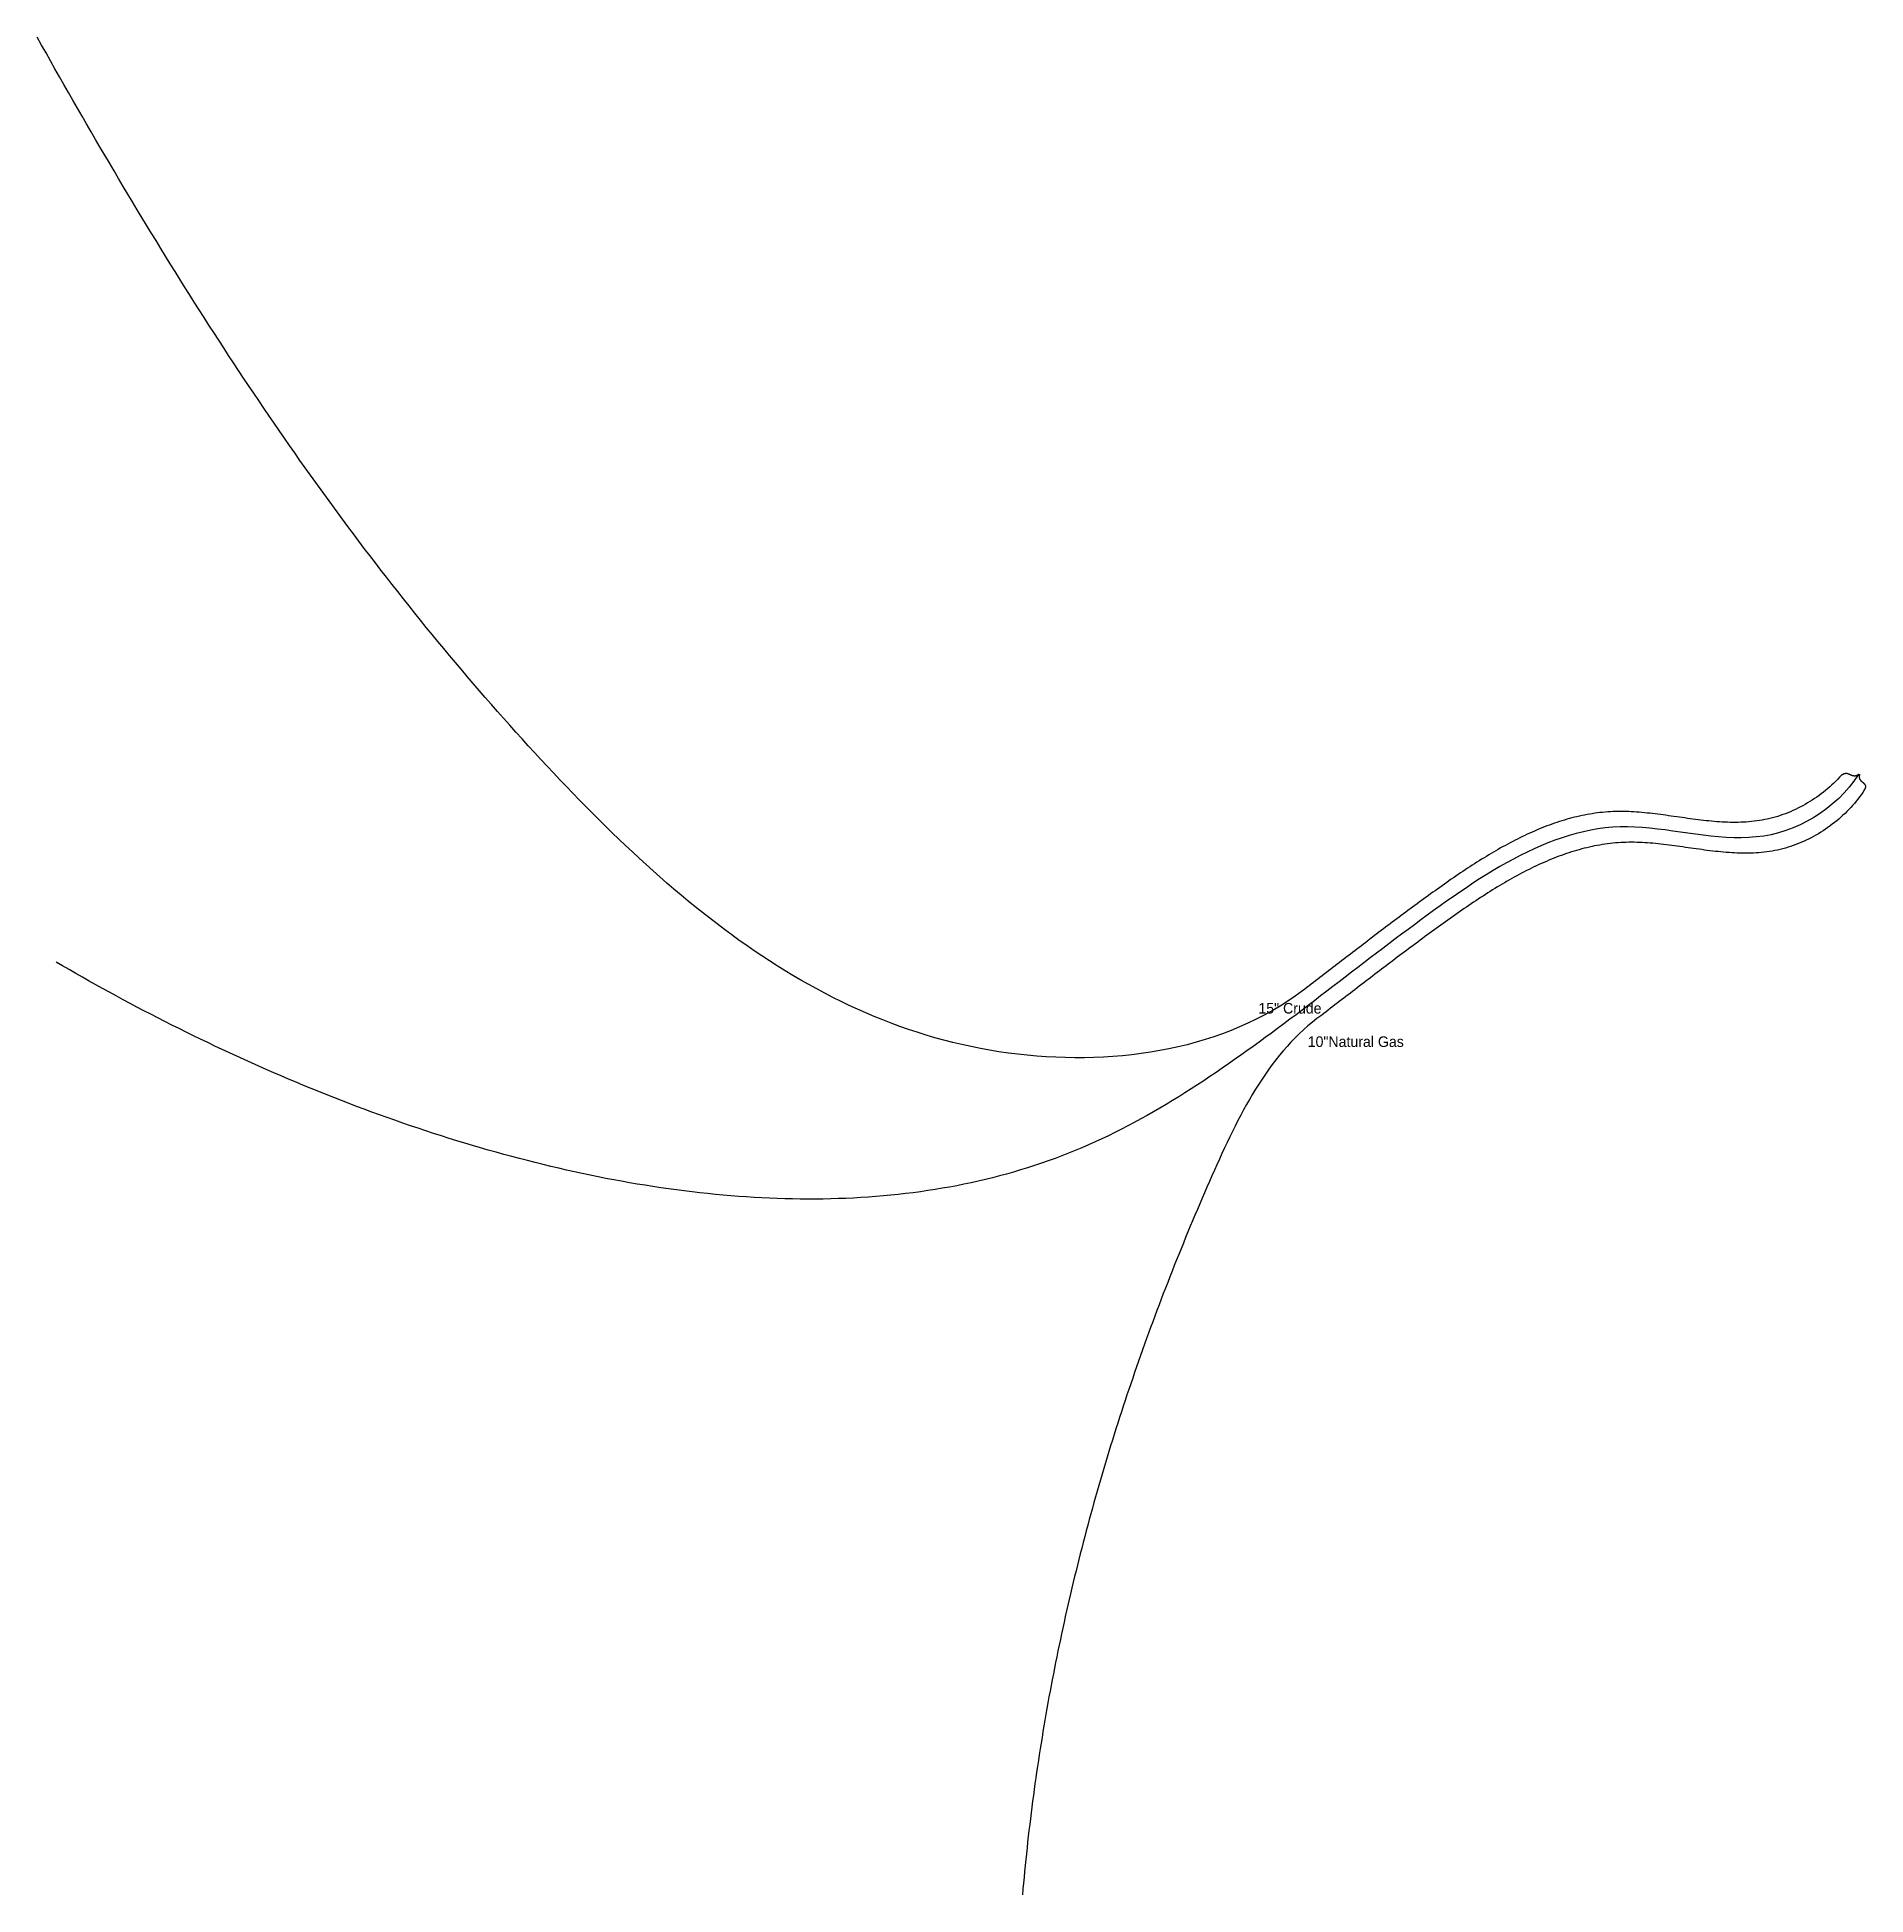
# Model space of a CAD drawing. Extents: x -10762 to 23856, y 6869 to 42039.
import ezdxf

# ---------------------------------------------------------------- set-up
doc = ezdxf.new("R2010")
doc.units = 0
doc.layers.get('0').update_dxf_attribs({"linetype": 'CONTINUOUS'})

msp = doc.modelspace()

# ---------------------------------------------------------------- linework, layer by layer
for points in [[(13192.5, 23985.9, 0), (13053.9, 23884.4, 0), (12912.1, 23787.5, 0), (12767.2, 23695.1, 0), (12619.5, 23607.2, 0), (12468.9, 23523.7, 0), (12315.7, 23444.6, 0), (12159.9, 23369.9, 0), (12001.7, 23299.4, 0), (11841.3, 23233.2, 0), (11678.6, 23171.3, 0), (11513.9, 23113.4, 0), (11347.3, 23059.8, 0), (11178.9, 23010.1, 0), (11008.8, 22964.6, 0), (10837.1, 22923, 0), (10664.1, 22885.3, 0), (10489.7, 22851.6, 0), (10314.1, 22821.7, 0), (10137.5, 22795.6, 0), (9959.96, 22773.3, 0), (9781.6, 22754.7, 0), (9602.57, 22739.8, 0), (9422.97, 22728.6, 0), (9242.94, 22720.9, 0), (9062.6, 22716.8, 0), (8882.07, 22716.1, 0), (8701.48, 22719, 0), (8520.95, 22725.2, 0), (8340.6, 22734.8, 0), (8160.56, 22747.8, 0), (7980.96, 22764, 0), (7801.91, 22783.4, 0), (7623.54, 22806.1, 0), (7445.97, 22831.9, 0), (7269.34, 22860.8, 0), (7093.76, 22892.8, 0), (6919.35, 22927.7, 0), (6746.24, 22965.7, 0), (6574.46, 23006.6, 0), (6403.99, 23050.3, 0), (6234.83, 23096.9, 0), (6066.95, 23146.2, 0), (5900.35, 23198.3, 0), (5735.01, 23253.1, 0), (5570.92, 23310.5, 0), (5408.06, 23370.5, 0), (5246.42, 23433.1, 0), (5085.99, 23498.1, 0), (4926.75, 23565.6, 0), (4768.69, 23635.5, 0), (4611.8, 23707.8, 0), (4456.05, 23782.3, 0), (4301.45, 23859.2, 0), (4147.97, 23938.2, 0), (3995.6, 24019.4, 0), (3844.33, 24102.7, 0), (3694.14, 24188, 0), (3545.03, 24275.4, 0), (3396.97, 24364.8, 0), (3249.95, 24456.1, 0), (3103.96, 24549.3, 0), (2958.98, 24644.3, 0), (2815.01, 24741, 0), (2672.02, 24839.5, 0), (2530.01, 24939.7, 0), (2388.96, 25041.6, 0), (2248.86, 25145, 0), (2109.69, 25250, 0), (1971.44, 25356.5, 0), (1834.09, 25464.4, 0), (1697.64, 25573.7, 0), (1562.06, 25684.4, 0), (1427.35, 25796.4, 0), (1293.49, 25909.6, 0), (1160.47, 26024.1, 0), (1028.27, 26139.7, 0), (896.88, 26256.5, 0), (766.29, 26374.3, 0), (636.49, 26493.1, 0), (507.45, 26612.9, 0), (379.16, 26733.6, 0), (251.62, 26855.2, 0), (124.81, 26977.7, 0), (-1.29, 27100.9, 0), (-126.69, 27224.8, 0), (-251.4, 27349.5, 0), (-375.44, 27474.8, 0), (-498.82, 27600.7, 0), (-621.55, 27727.1, 0), (-743.65, 27854, 0), (-865.13, 27981.4, 0), (-986.01, 28109.1, 0), (-1106.3, 28237.3, 0), (-1226, 28365.7, 0), (-1345.13, 28494.5, 0), (-1463.68, 28623.6, 0), (-1581.66, 28753.1, 0), (-1699.08, 28882.8, 0), (-1815.94, 29012.9, 0), (-1932.25, 29143.2, 0), (-2048.01, 29273.9, 0), (-2163.21, 29404.9, 0), (-2277.88, 29536.2, 0), (-2392.01, 29667.8, 0), (-2505.61, 29799.7, 0), (-2618.67, 29931.9, 0), (-2731.22, 30064.4, 0), (-2843.24, 30197.2, 0), (-2954.74, 30330.3, 0), (-3065.74, 30463.7, 0), (-3176.23, 30597.4, 0), (-3286.21, 30731.4, 0), (-3395.7, 30865.6, 0), (-3504.69, 31000.1, 0), (-3613.2, 31135, 0), (-3721.22, 31270, 0), (-3828.76, 31405.4, 0), (-3935.82, 31541.1, 0), (-4042.41, 31677, 0), (-4148.53, 31813.2, 0), (-4254.19, 31949.6, 0), (-4359.4, 32086.3, 0), (-4464.14, 32223.3, 0), (-4568.44, 32360.6, 0), (-4672.29, 32498.1, 0), (-4775.7, 32635.9, 0), (-4878.68, 32773.9, 0), (-4981.22, 32912.1, 0), (-5083.33, 33050.7, 0), (-5185.02, 33189.4, 0), (-5286.29, 33328.5, 0), (-5387.15, 33467.7, 0), (-5487.6, 33607.2, 0), (-5587.64, 33747, 0), (-5687.27, 33887, 0), (-5786.52, 34027.2, 0), (-5885.36, 34167.6, 0), (-5983.82, 34308.3, 0), (-6081.9, 34449.2, 0), (-6179.6, 34590.4, 0), (-6276.92, 34731.7, 0), (-6373.87, 34873.3, 0), (-6470.45, 35015.1, 0), (-6566.67, 35157.2, 0), (-6662.53, 35299.4, 0), (-6758.04, 35441.9, 0), (-6853.21, 35584.5, 0), (-6948.02, 35727.4, 0), (-7042.5, 35870.5, 0), (-7136.64, 36013.8, 0), (-7230.45, 36157.3, 0), (-7323.93, 36301, 0), (-7417.09, 36444.9, 0), (-7509.93, 36589, 0), (-7602.46, 36733.3, 0), (-7694.68, 36877.7, 0), (-7786.59, 37022.4, 0), (-7878.2, 37167.3, 0), (-7969.52, 37312.3, 0), (-8060.54, 37457.5, 0), (-8151.28, 37603, 0), (-8241.74, 37748.5, 0), (-8331.91, 37894.3, 0), (-8421.81, 38040.3, 0), (-8511.44, 38186.4, 0), (-8600.81, 38332.7, 0), (-8689.91, 38479.1, 0), (-8778.76, 38625.7, 0), (-8867.35, 38772.5, 0), (-8955.7, 38919.5, 0), (-9043.8, 39066.6, 0), (-9131.67, 39213.8, 0), (-9219.29, 39361.3, 0), (-9306.69, 39508.9, 0), (-9393.87, 39656.6, 0), (-9480.82, 39804.5, 0), (-9567.55, 39952.5, 0), (-9654.07, 40100.7, 0), (-9740.38, 40249, 0), (-9826.49, 40397.4, 0), (-9912.4, 40546, 0), (-9998.11, 40694.7, 0), (-10083.6, 40843.6, 0), (-10169, 40992.6, 0), (-10254.1, 41141.7, 0), (-10339.1, 41291, 0), (-10423.9, 41440.4, 0), (-10508.5, 41589.9, 0), (-10593, 41739.5, 0), (-10677.3, 41889.2, 0), (-10761.5, 42039.1, 0)], [(23713.4, 28074, 0), (23631.9, 27955.6, 0), (23542.6, 27841.5, 0), (23446.1, 27732.1, 0), (23342.9, 27627.7, 0), (23233.7, 27528.7, 0), (23118.8, 27435.5, 0), (22998.9, 27348.4, 0), (22874.6, 27267.7, 0), (22746.3, 27193.9, 0), (22614.6, 27127.3, 0), (22480.1, 27068.3, 0), (22343.2, 27017.1, 0), (22204.7, 26974.3, 0), (22064.9, 26940, 0), (21924.2, 26914.4, 0), (21782.8, 26896.5, 0), (21640.7, 26885.8, 0), (21498, 26881.5, 0), (21354.8, 26882.8, 0), (21211.2, 26889.1, 0), (21067.2, 26899.5, 0), (20923, 26913.5, 0), (20778.6, 26930.2, 0), (20634.2, 26948.9, 0), (20489.7, 26968.9, 0), (20345.3, 26989.4, 0), (20201, 27009.8, 0), (20057, 27029.3, 0), (19913.4, 27047.1, 0), (19770.2, 27062.6, 0), (19627.4, 27075, 0), (19485.3, 27083.6, 0), (19343.8, 27087.7, 0), (19203, 27086.4, 0), (19063.1, 27079.4, 0), (18924, 27066.8, 0), (18785.7, 27048.7, 0), (18648.1, 27025.3, 0), (18511.4, 26996.9, 0), (18375.4, 26963.6, 0), (18240.1, 26925.7, 0), (18105.6, 26883.3, 0), (17971.8, 26836.7, 0), (17838.8, 26786.1, 0), (17706.4, 26731.6, 0), (17574.8, 26673.5, 0), (17443.8, 26611.9, 0), (17313.5, 26547.1, 0), (17183.8, 26479.3, 0), (17054.8, 26408.6, 0), (16926.4, 26335.4, 0), (16798.7, 26259.7, 0), (16671.6, 26181.8, 0), (16545, 26101.8, 0), (16419.1, 26020.1, 0), (16293.7, 25936.8, 0), (16168.9, 25852, 0), (16044.7, 25766, 0), (15921, 25679.1, 0), (15797.8, 25591.3, 0), (15675.1, 25502.9, 0), (15553, 25414.2, 0), (15431.3, 25325.1, 0), (15310.1, 25235.7, 0), (15189.4, 25146.2, 0), (15069, 25056.4, 0), (14949.1, 24966.4, 0), (14829.6, 24876.4, 0), (14710.4, 24786.2, 0), (14591.6, 24696, 0), (14473.1, 24605.7, 0), (14354.9, 24515.4, 0), (14237, 24425.2, 0), (14119.4, 24335.1, 0), (14002, 24245, 0), (13884.8, 24155.1, 0), (13767.9, 24065.4, 0), (13651.1, 23975.9, 0), (13534.4, 23886.6, 0), (13417.9, 23797.6, 0), (13301.6, 23708.9, 0), (13185.3, 23620.6, 0), (13069.1, 23532.6, 0), (12952.9, 23445.1, 0), (12836.8, 23358, 0), (12720.7, 23271.4, 0), (12604.6, 23185.3, 0), (12488.5, 23099.8, 0), (12372.3, 23014.8, 0), (12256.1, 22930.5, 0), (12139.8, 22846.8, 0), (12023.3, 22763.8, 0), (11906.8, 22681.6, 0), (11790.1, 22600.1, 0), (11673.2, 22519.4, 0), (11556.1, 22439.5, 0), (11438.8, 22360.4, 0), (11321.3, 22282.3, 0), (11203.6, 22205.1, 0), (11085.5, 22128.8, 0), (10967.2, 22053.6, 0), (10848.5, 21979.4, 0), (10729.6, 21906.2, 0), (10610.2, 21834.1, 0), (10490.5, 21763.2, 0), (10370.4, 21693.5, 0), (10249.9, 21624.9, 0), (10128.9, 21557.6, 0), (10007.5, 21491.5, 0), (9885.58, 21426.8, 0), (9763.18, 21363.4, 0), (9640.26, 21301.3, 0), (9516.79, 21240.7, 0), (9392.77, 21181.5, 0), (9268.16, 21123.8, 0), (9142.95, 21067.6, 0), (9017.12, 21012.9, 0), (8890.65, 20959.8, 0), (8763.51, 20908.3, 0), (8635.72, 20858.5, 0), (8507.29, 20810.2, 0), (8378.23, 20763.4, 0), (8248.55, 20718.3, 0), (8118.25, 20674.7, 0), (7987.35, 20632.6, 0), (7855.86, 20592.1, 0), (7723.78, 20553.2, 0), (7591.13, 20515.7, 0), (7457.92, 20479.7, 0), (7324.16, 20445.3, 0), (7189.85, 20412.3, 0), (7055.02, 20380.8, 0), (6919.66, 20350.8, 0), (6783.78, 20322.2, 0), (6647.41, 20295.1, 0), (6510.54, 20269.4, 0), (6373.19, 20245.1, 0), (6235.37, 20222.3, 0), (6097.09, 20200.8, 0), (5958.35, 20180.8, 0), (5819.17, 20162.1, 0), (5679.56, 20144.8, 0), (5539.53, 20128.9, 0), (5399.09, 20114.3, 0), (5258.24, 20101.1, 0), (5117.01, 20089.2, 0), (4975.39, 20078.6, 0), (4833.39, 20069.4, 0), (4691.04, 20061.4, 0), (4548.34, 20054.7, 0), (4405.29, 20049.4, 0), (4261.91, 20045.3, 0), (4118.21, 20042.4, 0), (3974.2, 20040.8, 0), (3829.88, 20040.5, 0), (3685.28, 20041.4, 0), (3540.39, 20043.5, 0), (3395.23, 20046.8, 0), (3249.81, 20051.3, 0), (3104.14, 20057, 0), (2958.22, 20063.9, 0), (2812.08, 20072, 0), (2665.71, 20081.2, 0), (2519.13, 20091.6, 0), (2372.35, 20103.1, 0), (2225.38, 20115.7, 0), (2078.23, 20129.5, 0), (1930.91, 20144.3, 0), (1783.42, 20160.3, 0), (1635.79, 20177.4, 0), (1488.01, 20195.5, 0), (1340.1, 20214.7, 0), (1192.07, 20235, 0), (1043.93, 20256.3, 0), (895.69, 20278.7, 0), (747.36, 20302.1, 0), (598.94, 20326.5, 0), (450.46, 20351.9, 0), (301.91, 20378.3, 0), (153.31, 20405.7, 0), (4.68, 20434, 0), (-143.99, 20463.4, 0), (-292.68, 20493.7, 0), (-441.38, 20524.9, 0), (-590.08, 20557.1, 0), (-738.77, 20590.2, 0), (-887.45, 20624.2, 0), (-1036.09, 20659.2, 0), (-1184.69, 20695, 0), (-1333.25, 20731.7, 0), (-1481.74, 20769.3, 0), (-1630.17, 20807.7, 0), (-1778.52, 20847, 0), (-1926.77, 20887.2, 0), (-2074.93, 20928.2, 0), (-2222.98, 20970, 0), (-2370.91, 21012.6, 0), (-2518.71, 21056, 0), (-2666.36, 21100.3, 0), (-2813.87, 21145.3, 0), (-2961.22, 21191.1, 0), (-3108.4, 21237.6, 0), (-3255.4, 21284.9, 0), (-3402.22, 21332.9, 0), (-3548.83, 21381.7, 0), (-3695.23, 21431.2, 0), (-3841.41, 21481.4, 0), (-3987.36, 21532.3, 0), (-4133.07, 21583.9, 0), (-4278.53, 21636.2, 0), (-4423.73, 21689.2, 0), (-4568.67, 21742.8, 0), (-4713.32, 21797.1, 0), (-4857.68, 21852, 0), (-5001.74, 21907.5, 0), (-5145.49, 21963.7, 0), (-5288.92, 22020.4, 0), (-5432.02, 22077.8, 0), (-5574.78, 22135.8, 0), (-5717.19, 22194.3, 0), (-5859.24, 22253.4, 0), (-6000.92, 22313.1, 0), (-6142.22, 22373.3, 0), (-6283.13, 22434.1, 0), (-6423.64, 22495.4, 0), (-6563.74, 22557.2, 0), (-6703.42, 22619.5, 0), (-6842.67, 22682.3, 0), (-6981.47, 22745.6, 0), (-7119.83, 22809.4, 0), (-7257.72, 22873.7, 0), (-7395.15, 22938.4, 0), (-7532.09, 23003.5, 0), (-7668.55, 23069.1, 0), (-7804.5, 23135.1, 0), (-7939.94, 23201.6, 0), (-8074.87, 23268.4, 0), (-8209.26, 23335.7, 0), (-8343.11, 23403.3, 0), (-8476.41, 23471.3, 0), (-8609.14, 23539.7, 0), (-8741.31, 23608.4, 0), (-8872.9, 23677.5, 0), (-9003.89, 23746.9, 0), (-9134.29, 23816.6, 0), (-9264.07, 23886.7, 0), (-9393.24, 23957, 0), (-9521.77, 24027.7, 0), (-9649.66, 24098.6, 0), (-9776.9, 24169.8, 0), (-9903.48, 24241.3, 0), (-10029.4, 24313, 0), (-10154.6, 24385, 0), (-10279.1, 24457.2, 0), (-10403, 24529.6, 0)], [(23394.4, 28065.4, 0), (23359.7, 28027.3, 0), (23324.1, 27989.9, 0), (23287.8, 27953.1, 0), (23250.7, 27917, 0), (23212.8, 27881.5, 0), (23174.2, 27846.8, 0), (23134.9, 27812.7, 0), (23094.9, 27779.3, 0), (23054.2, 27746.7, 0), (23012.9, 27714.8, 0), (22971, 27683.7, 0), (22928.5, 27653.4, 0), (22885.4, 27623.9, 0), (22841.8, 27595.2, 0), (22797.7, 27567.3, 0), (22753, 27540.2, 0), (22707.9, 27514, 0), (22662.4, 27488.7, 0), (22616.4, 27464.3, 0), (22570, 27440.8, 0), (22523.3, 27418.2, 0), (22476.2, 27396.6, 0), (22428.7, 27375.9, 0), (22381, 27356.1, 0), (22333, 27337.4, 0), (22284.7, 27319.7, 0), (22236.2, 27302.9, 0), (22187.5, 27287.2, 0), (22138.6, 27272.6, 0), (22089.5, 27259, 0), (22040.3, 27246.5, 0), (21991, 27235.1, 0), (21941.6, 27224.8, 0), (21892.1, 27215.5, 0), (21842.5, 27207.2, 0), (21792.7, 27199.9, 0), (21742.9, 27193.6, 0), (21693, 27188.2, 0), (21643.1, 27183.6, 0), (21593, 27179.9, 0), (21542.9, 27177, 0), (21492.6, 27174.9, 0), (21442.4, 27173.6, 0), (21392, 27173, 0), (21341.6, 27173.1, 0), (21291.2, 27173.8, 0), (21240.6, 27175.2, 0), (21190.1, 27177.1, 0), (21139.4, 27179.7, 0), (21088.8, 27182.7, 0), (21038.1, 27186.3, 0), (20987.4, 27190.3, 0), (20936.6, 27194.8, 0), (20885.8, 27199.7, 0), (20835, 27204.9, 0), (20784.1, 27210.5, 0), (20733.3, 27216.4, 0), (20682.4, 27222.6, 0), (20631.5, 27229, 0), (20580.6, 27235.7, 0), (20529.7, 27242.5, 0), (20478.8, 27249.5, 0), (20427.9, 27256.5, 0), (20377, 27263.7, 0), (20326.2, 27271, 0), (20275.3, 27278.2, 0), (20224.5, 27285.5, 0), (20173.7, 27292.7, 0), (20122.9, 27299.8, 0), (20072.1, 27306.8, 0), (20021.4, 27313.7, 0), (19970.7, 27320.4, 0), (19920, 27327, 0), (19869.4, 27333.3, 0), (19818.9, 27339.3, 0), (19768.4, 27345, 0), (19717.9, 27350.4, 0), (19667.5, 27355.5, 0), (19617.2, 27360.1, 0), (19567, 27364.4, 0), (19516.8, 27368.2, 0), (19466.7, 27371.5, 0), (19416.6, 27374.2, 0), (19366.7, 27376.5, 0), (19316.8, 27378.1, 0), (19267, 27379.1, 0), (19217.3, 27379.5, 0), (19167.7, 27379.2, 0), (19118.2, 27378.2, 0), (19068.8, 27376.5, 0), (19019.6, 27374, 0), (18970.4, 27370.9, 0), (18921.3, 27367, 0), (18872.3, 27362.4, 0), (18823.4, 27357.2, 0), (18774.6, 27351.3, 0), (18725.9, 27344.7, 0), (18677.3, 27337.5, 0), (18628.8, 27329.6, 0), (18580.4, 27321.1, 0), (18532.1, 27311.9, 0), (18483.9, 27302.1, 0), (18435.8, 27291.7, 0), (18387.8, 27280.7, 0), (18339.8, 27269.1, 0), (18292, 27256.9, 0), (18244.3, 27244.2, 0), (18196.6, 27230.8, 0), (18149.1, 27217, 0), (18101.6, 27202.5, 0), (18054.3, 27187.5, 0), (18007, 27172, 0), (17959.8, 27156, 0), (17912.7, 27139.4, 0), (17865.7, 27122.3, 0), (17818.8, 27104.8, 0), (17771.9, 27086.7, 0), (17725.2, 27068.2, 0), (17678.5, 27049.2, 0), (17632, 27029.7, 0), (17585.5, 27009.8, 0), (17539.1, 26989.4, 0), (17492.8, 26968.6, 0), (17446.5, 26947.4, 0), (17400.4, 26925.7, 0), (17354.3, 26903.7, 0), (17308.3, 26881.2, 0), (17262.5, 26858.4, 0), (17216.6, 26835.1, 0), (17170.9, 26811.5, 0), (17125.3, 26787.5, 0), (17079.7, 26763.2, 0), (17034.2, 26738.5, 0), (16988.8, 26713.5, 0), (16943.5, 26688.2, 0), (16898.2, 26662.5, 0), (16853, 26636.5, 0), (16807.9, 26610.2, 0), (16762.9, 26583.6, 0), (16718, 26556.8, 0), (16673.1, 26529.6, 0), (16628.3, 26502.2, 0), (16583.6, 26474.5, 0), (16538.9, 26446.6, 0), (16494.4, 26418.4, 0), (16449.9, 26390, 0), (16405.5, 26361.4, 0), (16361.1, 26332.6, 0), (16316.8, 26303.5, 0), (16272.6, 26274.3, 0), (16228.5, 26244.9, 0), (16184.4, 26215.3, 0), (16140.4, 26185.5, 0), (16096.5, 26155.5, 0), (16052.7, 26125.4, 0), (16008.9, 26095.2, 0), (15965.1, 26064.8, 0), (15921.5, 26034.3, 0), (15877.9, 26003.7, 0), (15834.4, 25973, 0), (15790.9, 25942.2, 0), (15747.5, 25911.2, 0), (15704.2, 25880.2, 0), (15661, 25849.2, 0), (15617.8, 25818, 0), (15574.6, 25786.8, 0), (15531.6, 25755.6, 0), (15488.6, 25724.3, 0), (15445.6, 25693, 0), (15402.7, 25661.6, 0), (15359.9, 25630.2, 0), (15317.1, 25598.8, 0), (15274.4, 25567.3, 0), (15231.8, 25535.8, 0), (15189.2, 25504.3, 0), (15146.6, 25472.8, 0), (15104.1, 25441.2, 0), (15061.7, 25409.6, 0), (15019.3, 25378, 0), (14977, 25346.3, 0), (14934.7, 25314.7, 0), (14892.5, 25283, 0), (14850.3, 25251.3, 0), (14808.1, 25219.5, 0), (14766.1, 25187.8, 0), (14724, 25156.1, 0), (14682, 25124.3, 0), (14640.1, 25092.5, 0), (14598.2, 25060.8, 0), (14556.3, 25029, 0), (14514.5, 24997.2, 0), (14472.7, 24965.4, 0), (14430.9, 24933.6, 0), (14389.2, 24901.8, 0), (14347.6, 24870, 0), (14305.9, 24838.2, 0), (14264.3, 24806.4, 0), (14222.8, 24774.6, 0), (14181.2, 24742.9, 0), (14139.7, 24711.1, 0), (14098.3, 24679.3, 0), (14056.9, 24647.6, 0), (14015.5, 24615.8, 0), (13974.1, 24584.1, 0), (13932.7, 24552.4, 0), (13891.4, 24520.7, 0), (13850.1, 24489, 0), (13808.9, 24457.4, 0), (13767.6, 24425.7, 0), (13726.4, 24394.1, 0), (13685.3, 24362.5, 0), (13644.1, 24331, 0), (13602.9, 24299.4, 0), (13561.8, 24267.9, 0), (13520.7, 24236.4, 0), (13479.6, 24205, 0), (13438.6, 24173.6, 0), (13397.5, 24142.2, 0), (13356.5, 24110.9, 0), (13315.5, 24079.6, 0), (13274.5, 24048.3, 0), (13233.5, 24017.1, 0), (13192.5, 23985.9, 0)], [(23394.4, 28065.4, 0), (23395.6, 28066.6, 0), (23396.9, 28067.9, 0), (23398.2, 28069.1, 0), (23399.5, 28070.3, 0), (23400.9, 28071.5, 0), (23402.3, 28072.7, 0), (23403.7, 28073.9, 0), (23405.1, 28075, 0), (23406.5, 28076.2, 0), (23408, 28077.3, 0), (23409.5, 28078.4, 0), (23411, 28079.4, 0), (23412.5, 28080.5, 0), (23414, 28081.5, 0), (23415.6, 28082.5, 0), (23417.2, 28083.5, 0), (23418.8, 28084.5, 0), (23420.4, 28085.4, 0), (23422, 28086.3, 0), (23423.6, 28087.3, 0), (23425.3, 28088.1, 0), (23426.9, 28089, 0), (23428.6, 28089.8, 0), (23430.3, 28090.7, 0), (23432, 28091.4, 0), (23433.7, 28092.2, 0), (23435.4, 28093, 0), (23437.1, 28093.7, 0), (23438.9, 28094.4, 0), (23440.6, 28095.1, 0), (23442.4, 28095.7, 0), (23444.1, 28096.3, 0), (23445.9, 28096.9, 0), (23447.7, 28097.5, 0), (23449.5, 28098.1, 0), (23451.2, 28098.6, 0), (23453, 28099.1, 0), (23454.8, 28099.6, 0), (23456.6, 28100, 0), (23458.4, 28100.4, 0), (23460.2, 28100.8, 0), (23462, 28101.2, 0), (23463.8, 28101.5, 0), (23465.6, 28101.8, 0), (23467.4, 28102.1, 0), (23469.1, 28102.4, 0), (23470.9, 28102.6, 0), (23472.7, 28102.8, 0), (23474.5, 28102.9, 0), (23476.3, 28103.1, 0), (23478, 28103.2, 0), (23479.8, 28103.3, 0), (23481.6, 28103.3, 0), (23483.3, 28103.3, 0), (23485.1, 28103.3, 0), (23486.8, 28103.3, 0), (23488.6, 28103.2, 0), (23490.3, 28103.1, 0), (23492, 28102.9, 0), (23493.7, 28102.8, 0), (23495.4, 28102.6, 0), (23497.1, 28102.4, 0), (23498.8, 28102.1, 0), (23500.4, 28101.8, 0), (23502.1, 28101.5, 0), (23503.8, 28101.2, 0), (23505.4, 28100.8, 0), (23507.1, 28100.5, 0), (23508.7, 28100.1, 0), (23510.4, 28099.6, 0), (23512, 28099.2, 0), (23513.7, 28098.7, 0), (23515.3, 28098.2, 0), (23516.9, 28097.7, 0), (23518.5, 28097.2, 0), (23520.2, 28096.7, 0), (23521.8, 28096.1, 0), (23523.4, 28095.5, 0), (23525, 28094.9, 0), (23526.6, 28094.3, 0), (23528.2, 28093.7, 0), (23529.8, 28093.1, 0), (23531.4, 28092.4, 0), (23533, 28091.8, 0), (23534.6, 28091.1, 0), (23536.2, 28090.4, 0), (23537.8, 28089.7, 0), (23539.5, 28089, 0), (23541.1, 28088.3, 0), (23542.7, 28087.6, 0), (23544.3, 28086.9, 0), (23545.9, 28086.1, 0), (23547.5, 28085.4, 0), (23549.1, 28084.6, 0), (23550.7, 28083.9, 0), (23552.4, 28083.1, 0), (23554, 28082.4, 0), (23555.6, 28081.6, 0), (23557.2, 28080.9, 0), (23558.9, 28080.1, 0), (23560.5, 28079.4, 0), (23562.2, 28078.6, 0), (23563.8, 28077.8, 0), (23565.5, 28077.1, 0), (23567.1, 28076.3, 0), (23568.8, 28075.6, 0), (23570.5, 28074.9, 0), (23572.2, 28074.1, 0), (23573.9, 28073.4, 0), (23575.5, 28072.7, 0), (23577.3, 28071.9, 0), (23579, 28071.2, 0), (23580.7, 28070.5, 0), (23582.4, 28069.8, 0), (23584.1, 28069.1, 0), (23585.9, 28068.5, 0), (23587.6, 28067.8, 0), (23589.4, 28067.2, 0), (23591.2, 28066.5, 0), (23593, 28065.9, 0), (23594.8, 28065.3, 0), (23596.6, 28064.7, 0), (23598.4, 28064.1, 0), (23600.2, 28063.6, 0), (23602.1, 28063, 0), (23603.9, 28062.5, 0), (23605.8, 28062, 0), (23607.7, 28061.5, 0), (23609.5, 28061, 0), (23611.5, 28060.6, 0), (23613.4, 28060.2, 0), (23615.3, 28059.8, 0), (23617.2, 28059.4, 0), (23619.2, 28059, 0), (23621.2, 28058.7, 0), (23623.2, 28058.4, 0), (23625.1, 28058.1, 0), (23627.1, 28057.8, 0), (23629.1, 28057.6, 0), (23631.1, 28057.4, 0), (23633.1, 28057.2, 0), (23635.2, 28057, 0), (23637.2, 28056.9, 0), (23639.2, 28056.8, 0), (23641.2, 28056.7, 0), (23643.2, 28056.6, 0), (23645.3, 28056.6, 0), (23647.3, 28056.6, 0), (23649.3, 28056.6, 0), (23651.3, 28056.7, 0), (23653.3, 28056.8, 0), (23655.3, 28056.9, 0), (23657.3, 28057, 0), (23659.2, 28057.2, 0), (23661.2, 28057.4, 0), (23663.2, 28057.7, 0), (23665.1, 28057.9, 0), (23667, 28058.2, 0), (23669, 28058.5, 0), (23670.9, 28058.9, 0), (23672.7, 28059.3, 0), (23674.6, 28059.7, 0), (23676.5, 28060.2, 0), (23678.3, 28060.7, 0), (23680.1, 28061.2, 0), (23681.9, 28061.8, 0), (23683.7, 28062.3, 0), (23685.4, 28063, 0), (23687.1, 28063.6, 0), (23688.8, 28064.3, 0), (23690.5, 28065.1, 0), (23692.1, 28065.8, 0), (23693.8, 28066.6, 0), (23695.3, 28067.5, 0), (23696.9, 28068.4, 0), (23698.4, 28069.3, 0), (23699.9, 28070.2, 0), (23701.4, 28071.2, 0), (23702.8, 28072.3, 0), (23704.2, 28073.3, 0), (23705.5, 28074.4, 0), (23706.8, 28075.6, 0), (23708.1, 28076.8, 0), (23709.3, 28078, 0), (23710.5, 28079.3, 0), (23711.7, 28080.6, 0), (23712.8, 28081.9, 0), (23713.8, 28083.3, 0), (23714.8, 28084.7, 0), (23715.8, 28086.2, 0), (23716.7, 28087.7, 0)], [(23713.4, 28074, 0), (23713.5, 28074.2, 0), (23713.6, 28074.3, 0), (23713.7, 28074.4, 0), (23713.8, 28074.6, 0), (23713.9, 28074.7, 0), (23714, 28074.8, 0), (23714.1, 28074.9, 0), (23714.2, 28075, 0), (23714.3, 28075.1, 0), (23714.4, 28075.2, 0), (23714.6, 28075.4, 0), (23714.7, 28075.5, 0), (23714.8, 28075.6, 0), (23714.9, 28075.7, 0), (23715, 28075.7, 0), (23715.2, 28075.8, 0), (23715.3, 28075.9, 0), (23715.4, 28076, 0), (23715.6, 28076.1, 0), (23715.7, 28076.2, 0), (23715.8, 28076.3, 0), (23716, 28076.3, 0), (23716.1, 28076.4, 0), (23716.3, 28076.5, 0), (23716.4, 28076.6, 0), (23716.6, 28076.6, 0), (23716.7, 28076.7, 0), (23716.9, 28076.8, 0), (23717, 28076.8, 0), (23717.2, 28076.9, 0), (23717.3, 28076.9, 0), (23717.5, 28077, 0), (23717.6, 28077.1, 0), (23717.8, 28077.1, 0), (23718, 28077.2, 0), (23718.1, 28077.2, 0), (23718.3, 28077.3, 0), (23718.4, 28077.3, 0), (23718.6, 28077.4, 0), (23718.8, 28077.4, 0), (23718.9, 28077.5, 0), (23719.1, 28077.5, 0), (23719.3, 28077.5, 0), (23719.5, 28077.6, 0), (23719.6, 28077.6, 0), (23719.8, 28077.7, 0), (23720, 28077.7, 0), (23720.1, 28077.7, 0), (23720.3, 28077.8, 0), (23720.5, 28077.8, 0), (23720.7, 28077.9, 0), (23720.8, 28077.9, 0), (23721, 28077.9, 0), (23721.2, 28078, 0), (23721.4, 28078, 0), (23721.6, 28078, 0), (23721.7, 28078.1, 0), (23721.9, 28078.1, 0), (23722.1, 28078.1, 0), (23722.3, 28078.2, 0), (23722.5, 28078.2, 0), (23722.6, 28078.2, 0), (23722.8, 28078.2, 0), (23723, 28078.3, 0), (23723.2, 28078.3, 0), (23723.4, 28078.3, 0), (23723.5, 28078.4, 0), (23723.7, 28078.4, 0), (23723.9, 28078.4, 0), (23724.1, 28078.5, 0), (23724.2, 28078.5, 0), (23724.4, 28078.5, 0), (23724.6, 28078.6, 0), (23724.8, 28078.6, 0), (23725, 28078.6, 0), (23725.1, 28078.7, 0), (23725.3, 28078.7, 0), (23725.5, 28078.8, 0), (23725.7, 28078.8, 0), (23725.8, 28078.8, 0), (23726, 28078.9, 0), (23726.2, 28078.9, 0), (23726.3, 28078.9, 0), (23726.5, 28079, 0), (23726.7, 28079, 0), (23726.8, 28079.1, 0), (23727, 28079.1, 0), (23727.2, 28079.2, 0), (23727.3, 28079.2, 0), (23727.5, 28079.3, 0), (23727.7, 28079.3, 0), (23727.8, 28079.4, 0), (23728, 28079.4, 0), (23728.1, 28079.5, 0), (23728.3, 28079.5, 0), (23728.5, 28079.6, 0), (23728.6, 28079.7, 0), (23728.8, 28079.7, 0), (23728.9, 28079.8, 0), (23729.1, 28079.9, 0), (23729.2, 28079.9, 0), (23729.4, 28080, 0), (23729.5, 28080.1, 0), (23729.6, 28080.1, 0), (23729.8, 28080.2, 0), (23729.9, 28080.3, 0), (23730, 28080.4, 0), (23730.2, 28080.5, 0), (23730.3, 28080.6, 0), (23730.4, 28080.6, 0), (23730.6, 28080.7, 0), (23730.7, 28080.8, 0), (23730.8, 28080.9, 0), (23730.9, 28081, 0), (23731.1, 28081.1, 0), (23731.2, 28081.2, 0), (23731.3, 28081.3, 0), (23731.4, 28081.4, 0), (23731.5, 28081.6, 0), (23731.6, 28081.7, 0), (23731.7, 28081.8, 0), (23731.8, 28081.9, 0), (23731.9, 28082, 0), (23732, 28082.2, 0), (23732.1, 28082.3, 0), (23732.2, 28082.4, 0), (23732.3, 28082.6, 0)], [(23825.7, 27782.4, 0), (23826.7, 27783.9, 0), (23827.7, 27785.4, 0), (23828.7, 27786.9, 0), (23829.8, 27788.4, 0), (23830.8, 27789.9, 0), (23831.9, 27791.4, 0), (23832.9, 27793, 0), (23833.9, 27794.6, 0), (23834.9, 27796.1, 0), (23836, 27797.7, 0), (23837, 27799.3, 0), (23838, 27800.9, 0), (23839, 27802.5, 0), (23840, 27804.2, 0), (23840.9, 27805.8, 0), (23841.9, 27807.4, 0), (23842.8, 27809.1, 0), (23843.7, 27810.7, 0), (23844.6, 27812.3, 0), (23845.5, 27814, 0), (23846.4, 27815.6, 0), (23847.2, 27817.3, 0), (23848, 27819, 0), (23848.8, 27820.6, 0), (23849.5, 27822.3, 0), (23850.3, 27823.9, 0), (23851, 27825.6, 0), (23851.6, 27827.2, 0), (23852.2, 27828.9, 0), (23852.8, 27830.5, 0), (23853.4, 27832.1, 0), (23853.9, 27833.8, 0), (23854.3, 27835.4, 0), (23854.8, 27837, 0), (23855.2, 27838.6, 0), (23855.5, 27840.2, 0), (23855.8, 27841.8, 0), (23856, 27843.4, 0), (23856.2, 27845, 0), (23856.4, 27846.5, 0), (23856.5, 27848.1, 0), (23856.5, 27849.6, 0), (23856.5, 27851.1, 0), (23856.4, 27852.7, 0), (23856.3, 27854.2, 0), (23856.1, 27855.7, 0), (23855.9, 27857.1, 0), (23855.7, 27858.6, 0), (23855.4, 27860.1, 0), (23855, 27861.5, 0), (23854.7, 27863, 0), (23854.2, 27864.4, 0), (23853.7, 27865.8, 0), (23853.2, 27867.2, 0), (23852.7, 27868.6, 0), (23852.1, 27870, 0), (23851.4, 27871.4, 0), (23850.8, 27872.8, 0), (23850.1, 27874.2, 0), (23849.3, 27875.6, 0), (23848.5, 27876.9, 0), (23847.7, 27878.3, 0), (23846.9, 27879.6, 0), (23846, 27881, 0), (23845.1, 27882.3, 0), (23844.1, 27883.7, 0), (23843.1, 27885, 0), (23842.1, 27886.3, 0), (23841.1, 27887.6, 0), (23840, 27889, 0), (23838.9, 27890.3, 0), (23837.8, 27891.6, 0), (23836.7, 27892.9, 0), (23835.5, 27894.2, 0), (23834.3, 27895.5, 0), (23833.1, 27896.8, 0), (23831.9, 27898.1, 0), (23830.6, 27899.4, 0), (23829.3, 27900.7, 0), (23828.1, 27902, 0), (23826.7, 27903.3, 0), (23825.4, 27904.6, 0), (23824.1, 27905.9, 0), (23822.7, 27907.2, 0), (23821.3, 27908.4, 0), (23819.9, 27909.7, 0), (23818.5, 27911, 0), (23817.1, 27912.3, 0), (23815.7, 27913.6, 0), (23814.3, 27914.9, 0), (23812.8, 27916.2, 0), (23811.3, 27917.5, 0), (23809.9, 27918.8, 0), (23808.4, 27920.1, 0), (23806.9, 27921.5, 0), (23805.5, 27922.8, 0), (23804, 27924.1, 0), (23802.5, 27925.4, 0), (23801, 27926.7, 0), (23799.5, 27928.1, 0), (23798, 27929.4, 0), (23796.5, 27930.8, 0), (23795, 27932.1, 0), (23793.5, 27933.5, 0), (23792, 27934.8, 0), (23790.5, 27936.2, 0), (23789, 27937.5, 0), (23787.5, 27938.9, 0), (23786.1, 27940.3, 0), (23784.6, 27941.7, 0), (23783.1, 27943.1, 0), (23781.7, 27944.5, 0), (23780.3, 27945.9, 0), (23778.8, 27947.4, 0), (23777.4, 27948.8, 0), (23776, 27950.2, 0), (23774.6, 27951.7, 0), (23773.2, 27953.2, 0), (23771.8, 27954.6, 0), (23770.5, 27956.1, 0), (23769.1, 27957.6, 0), (23767.8, 27959.1, 0), (23766.5, 27960.6, 0), (23765.2, 27962.2, 0), (23764, 27963.7, 0), (23762.7, 27965.2, 0), (23761.5, 27966.8, 0), (23760.3, 27968.4, 0), (23759.1, 27970, 0), (23758, 27971.6, 0), (23756.8, 27973.2, 0), (23755.7, 27974.8, 0), (23754.7, 27976.5, 0), (23753.6, 27978.1, 0), (23752.6, 27979.8, 0), (23751.6, 27981.5, 0), (23750.6, 27983.2, 0), (23749.7, 27984.9, 0), (23748.8, 27986.6, 0), (23747.9, 27988.4, 0), (23747.1, 27990.1, 0), (23746.3, 27991.9, 0), (23745.5, 27993.6, 0), (23744.7, 27995.4, 0), (23744, 27997.2, 0), (23743.3, 27999, 0), (23742.6, 28000.8, 0), (23742, 28002.6, 0), (23741.4, 28004.4, 0), (23740.8, 28006.3, 0), (23740.3, 28008.1, 0), (23739.8, 28009.9, 0), (23739.3, 28011.8, 0), (23738.8, 28013.6, 0), (23738.4, 28015.5, 0), (23738, 28017.3, 0), (23737.7, 28019.2, 0), (23737.4, 28021, 0), (23737.1, 28022.9, 0), (23736.8, 28024.7, 0), (23736.6, 28026.6, 0), (23736.4, 28028.5, 0), (23736.3, 28030.3, 0), (23736.1, 28032.2, 0), (23736.1, 28034, 0), (23736, 28035.9, 0), (23736, 28037.7, 0), (23736, 28039.5, 0), (23736, 28041.4, 0), (23736.1, 28043.2, 0), (23736.2, 28045, 0), (23736.4, 28046.8, 0), (23736.6, 28048.6, 0), (23736.8, 28050.4, 0), (23737.1, 28052.2, 0), (23737.3, 28054, 0), (23737.7, 28055.7, 0), (23738, 28057.5, 0), (23738.4, 28059.3, 0), (23738.9, 28061, 0), (23739.3, 28062.7, 0), (23739.8, 28064.4, 0), (23740.4, 28066.1, 0), (23741, 28067.8, 0), (23741.6, 28069.5, 0), (23742.2, 28071.1, 0), (23742.9, 28072.7, 0), (23743.6, 28074.4, 0), (23744.4, 28076, 0), (23745.2, 28077.6, 0), (23746, 28079.1, 0)], [(23825.7, 27782.4, 0), (23797.4, 27739.6, 0), (23768.1, 27697.3, 0), (23737.8, 27655.5, 0), (23706.6, 27614.3, 0), (23674.3, 27573.6, 0), (23641.1, 27533.6, 0), (23607, 27494.1, 0), (23572.1, 27455.3, 0), (23536.2, 27417.1, 0), (23499.5, 27379.5, 0), (23462, 27342.7, 0), (23423.7, 27306.5, 0), (23384.7, 27271, 0), (23344.9, 27236.3, 0), (23304.4, 27202.2, 0), (23263.2, 27169, 0), (23221.4, 27136.5, 0), (23178.9, 27104.8, 0), (23135.8, 27073.9, 0), (23092.1, 27043.8, 0), (23047.9, 27014.5, 0), (23003.1, 26986.1, 0), (22957.8, 26958.6, 0), (22912, 26932, 0), (22865.8, 26906.2, 0), (22819.1, 26881.4, 0), (22772, 26857.5, 0), (22724.5, 26834.6, 0), (22676.6, 26812.6, 0), (22628.5, 26791.6, 0), (22580, 26771.6, 0), (22531.2, 26752.7, 0), (22482.1, 26734.8, 0), (22432.8, 26717.9, 0), (22383.3, 26702.1, 0), (22333.6, 26687.3, 0), (22283.8, 26673.7, 0), (22233.8, 26661.2, 0), (22183.7, 26649.8, 0), (22133.5, 26639.5, 0), (22083.1, 26630.3, 0), (22032.7, 26622.2, 0), (21982.2, 26615, 0), (21931.6, 26608.8, 0), (21880.9, 26603.5, 0), (21830.1, 26599.2, 0), (21779.2, 26595.7, 0), (21728.3, 26593, 0), (21677.3, 26591.1, 0), (21626.2, 26590, 0), (21575, 26589.7, 0), (21523.8, 26590, 0), (21472.5, 26591, 0), (21421.2, 26592.7, 0), (21369.8, 26594.9, 0), (21318.4, 26597.7, 0), (21266.9, 26601.1, 0), (21215.4, 26605, 0), (21163.8, 26609.3, 0), (21112.2, 26614, 0), (21060.6, 26619.2, 0), (21009, 26624.7, 0), (20957.4, 26630.6, 0), (20905.7, 26636.7, 0), (20854, 26643.2, 0), (20802.3, 26649.8, 0), (20750.6, 26656.7, 0), (20698.9, 26663.7, 0), (20647.2, 26670.9, 0), (20595.5, 26678.1, 0), (20543.9, 26685.5, 0), (20492.2, 26692.8, 0), (20440.6, 26700.2, 0), (20389, 26707.5, 0), (20337.4, 26714.8, 0), (20285.8, 26722, 0), (20234.3, 26729, 0), (20182.8, 26735.9, 0), (20131.3, 26742.5, 0), (20079.9, 26749, 0), (20028.6, 26755.1, 0), (19977.3, 26761, 0), (19926, 26766.6, 0), (19874.8, 26771.7, 0), (19823.7, 26776.5, 0), (19772.7, 26780.8, 0), (19721.7, 26784.7, 0), (19670.8, 26788.1, 0), (19619.9, 26790.9, 0), (19569.2, 26793.2, 0), (19518.6, 26794.8, 0), (19468, 26795.9, 0), (19417.5, 26796.3, 0), (19367.2, 26795.9, 0), (19316.9, 26794.9, 0), (19266.7, 26793, 0), (19216.7, 26790.5, 0), (19166.7, 26787.2, 0), (19116.9, 26783.2, 0), (19067.1, 26778.5, 0), (19017.5, 26773, 0), (18968, 26766.9, 0), (18918.5, 26760.1, 0), (18869.2, 26752.6, 0), (18819.9, 26744.5, 0), (18770.8, 26735.6, 0), (18721.8, 26726.2, 0), (18672.8, 26716.1, 0), (18624, 26705.4, 0), (18575.2, 26694, 0), (18526.6, 26682, 0), (18478, 26669.5, 0), (18429.6, 26656.3, 0), (18381.2, 26642.6, 0), (18333, 26628.2, 0), (18284.8, 26613.4, 0), (18236.7, 26597.9, 0), (18188.8, 26581.9, 0), (18140.9, 26565.4, 0), (18093.1, 26548.4, 0), (18045.4, 26530.8, 0), (17997.8, 26512.7, 0), (17950.2, 26494.1, 0), (17902.8, 26475.1, 0), (17855.5, 26455.5, 0), (17808.2, 26435.5, 0), (17761, 26415, 0), (17714, 26394, 0), (17667, 26372.6, 0), (17620.1, 26350.8, 0), (17573.3, 26328.6, 0), (17526.5, 26305.9, 0), (17479.9, 26282.8, 0), (17433.3, 26259.4, 0), (17386.8, 26235.5, 0), (17340.5, 26211.2, 0), (17294.2, 26186.6, 0), (17247.9, 26161.7, 0), (17201.8, 26136.3, 0), (17155.7, 26110.7, 0), (17109.7, 26084.7, 0), (17063.8, 26058.3, 0), (17018, 26031.7, 0), (16972.3, 26004.7, 0), (16926.6, 25977.5, 0), (16881, 25950, 0), (16835.5, 25922.1, 0), (16790.1, 25894.1, 0), (16744.8, 25865.7, 0), (16699.5, 25837.1, 0), (16654.3, 25808.3, 0), (16609.2, 25779.2, 0), (16564.1, 25750, 0), (16519.1, 25720.5, 0), (16474.2, 25690.8, 0), (16429.4, 25660.9, 0), (16384.7, 25630.8, 0), (16340, 25600.5, 0), (16295.4, 25570.1, 0), (16250.8, 25539.5, 0), (16206.4, 25508.8, 0), (16162, 25477.9, 0), (16117.6, 25446.9, 0), (16073.4, 25415.8, 0), (16029.2, 25384.6, 0), (15985.1, 25353.3, 0), (15941, 25321.9, 0), (15897, 25290.4, 0), (15853.1, 25258.8, 0), (15809.2, 25227.1, 0), (15765.4, 25195.4, 0), (15721.7, 25163.7, 0), (15678.1, 25131.9, 0), (15634.4, 25100.1, 0), (15590.9, 25068.2, 0), (15547.4, 25036.3, 0), (15504, 25004.4, 0), (15460.7, 24972.4, 0), (15417.4, 24940.4, 0), (15374.1, 24908.4, 0), (15330.9, 24876.3, 0), (15287.8, 24844.3, 0), (15244.7, 24812.2, 0), (15201.7, 24780, 0), (15158.7, 24747.9, 0), (15115.8, 24715.7, 0), (15072.9, 24683.5, 0), (15030.1, 24651.3, 0), (14987.3, 24619.1, 0), (14944.6, 24586.8, 0), (14901.9, 24554.6, 0), (14859.3, 24522.3, 0), (14816.7, 24490, 0), (14774.2, 24457.8, 0), (14731.7, 24425.5, 0), (14689.2, 24393.2, 0), (14646.8, 24360.9, 0), (14604.4, 24328.6, 0), (14562.1, 24296.3, 0), (14519.8, 24264, 0), (14477.5, 24231.7, 0), (14435.3, 24199.4, 0), (14393.1, 24167.1, 0), (14351, 24134.9, 0), (14308.9, 24102.6, 0), (14266.8, 24070.4, 0), (14224.7, 24038.1, 0), (14182.7, 24005.9, 0), (14140.7, 23973.7, 0), (14098.7, 23941.5, 0), (14056.8, 23909.3, 0), (14014.9, 23877.2, 0), (13973, 23845, 0), (13931.2, 23812.9, 0), (13889.3, 23780.8, 0), (13847.5, 23748.8, 0), (13805.7, 23716.7, 0), (13764, 23684.7, 0), (13722.2, 23652.8, 0), (13680.5, 23620.8, 0), (13638.8, 23588.9, 0), (13597.1, 23557.1, 0), (13555.4, 23525.2, 0)], [(13555.4, 23525.2, 0), (13465.7, 23459.1, 0), (13378.3, 23390.5, 0), (13293.2, 23319.6, 0), (13210.3, 23246.4, 0), (13129.6, 23171.1, 0), (13050.9, 23093.6, 0), (12974.2, 23014.1, 0), (12899.5, 22932.7, 0), (12826.7, 22849.4, 0), (12755.7, 22764.3, 0), (12686.4, 22677.4, 0), (12618.9, 22588.9, 0), (12553, 22498.8, 0), (12488.6, 22407.2, 0), (12425.7, 22314.2, 0), (12364.3, 22219.8, 0), (12304.2, 22124.1, 0), (12245.5, 22027.2, 0), (12187.9, 21929.2, 0), (12131.6, 21830.2, 0), (12076.4, 21730.1, 0), (12022.2, 21629.2, 0), (11969, 21527.4, 0), (11916.7, 21424.8, 0), (11865.3, 21321.6, 0), (11814.7, 21217.8, 0), (11764.8, 21113.4, 0), (11715.5, 21008.6, 0), (11666.9, 20903.4, 0), (11618.8, 20797.9, 0), (11571.1, 20692.1, 0), (11523.9, 20586.2, 0), (11477, 20480.2, 0), (11430.4, 20374.2, 0), (11384.1, 20268.2, 0), (11338, 20162.2, 0), (11292.3, 20056.1, 0), (11246.8, 19950.1, 0), (11201.6, 19844, 0), (11156.7, 19737.9, 0), (11112, 19631.8, 0), (11067.7, 19525.7, 0), (11023.6, 19419.5, 0), (10979.8, 19313.4, 0), (10936.3, 19207.2, 0), (10893.1, 19101, 0), (10850.2, 18994.8, 0), (10807.5, 18888.6, 0), (10765.1, 18782.3, 0), (10723, 18676.1, 0), (10681.2, 18569.8, 0), (10639.7, 18463.5, 0), (10598.5, 18357.1, 0), (10557.5, 18250.8, 0), (10516.9, 18144.4, 0), (10476.5, 18038, 0), (10436.4, 17931.6, 0), (10396.6, 17825.2, 0), (10357.1, 17718.7, 0), (10317.8, 17612.2, 0), (10278.9, 17505.7, 0), (10240.2, 17399.1, 0), (10201.9, 17292.6, 0), (10163.8, 17186, 0), (10126, 17079.4, 0), (10088.5, 16972.7, 0), (10051.2, 16866, 0), (10014.3, 16759.3, 0), (9977.65, 16652.6, 0), (9941.29, 16545.8, 0), (9905.22, 16439, 0), (9869.44, 16332.2, 0), (9833.95, 16225.4, 0), (9798.75, 16118.5, 0), (9763.84, 16011.6, 0), (9729.22, 15904.6, 0), (9694.89, 15797.6, 0), (9660.85, 15690.6, 0), (9627.1, 15583.6, 0), (9593.64, 15476.5, 0), (9560.47, 15369.4, 0), (9527.6, 15262.2, 0), (9495.01, 15155, 0), (9462.72, 15047.8, 0), (9430.72, 14940.5, 0), (9399.02, 14833.2, 0), (9367.6, 14725.9, 0), (9336.48, 14618.5, 0), (9305.65, 14511.1, 0), (9275.12, 14403.7, 0), (9244.88, 14296.2, 0), (9214.93, 14188.7, 0), (9185.28, 14081.1, 0), (9155.92, 13973.5, 0), (9126.86, 13865.8, 0), (9098.09, 13758.1, 0), (9069.61, 13650.4, 0), (9041.44, 13542.6, 0), (9013.55, 13434.8, 0), (8985.97, 13327, 0), (8958.68, 13219, 0), (8931.68, 13111.1, 0), (8904.98, 13003.1, 0), (8878.58, 12895.1, 0), (8852.48, 12787, 0), (8826.67, 12678.8, 0), (8801.16, 12570.7, 0), (8775.95, 12462.4, 0), (8751.03, 12354.2, 0), (8726.42, 12245.8, 0), (8702.1, 12137.5, 0), (8678.08, 12029, 0), (8654.36, 11920.6, 0), (8630.94, 11812, 0), (8607.81, 11703.5, 0), (8584.99, 11594.8, 0), (8562.47, 11486.2, 0), (8540.25, 11377.4, 0), (8518.33, 11268.7, 0), (8496.7, 11159.8, 0), (8475.38, 11050.9, 0), (8454.36, 10942, 0), (8433.64, 10833, 0), (8413.23, 10724, 0), (8393.11, 10614.9, 0), (8373.3, 10505.7, 0), (8353.78, 10396.5, 0), (8334.57, 10287.2, 0), (8315.67, 10177.9, 0), (8297.06, 10068.5, 0), (8278.76, 9959.04, 0), (8260.77, 9849.54, 0), (8243.07, 9739.97, 0), (8225.68, 9630.35, 0), (8208.6, 9520.67, 0), (8191.81, 9410.92, 0), (8175.34, 9301.12, 0), (8159.16, 9191.25, 0), (8143.3, 9081.32, 0), (8127.73, 8971.33, 0), (8112.48, 8861.27, 0), (8097.53, 8751.16, 0), (8082.88, 8640.97, 0), (8068.54, 8530.73, 0), (8054.51, 8420.42, 0), (8040.78, 8310.04, 0), (8027.36, 8199.6, 0), (8014.25, 8089.09, 0), (8001.45, 7978.51, 0), (7988.95, 7867.87, 0), (7976.76, 7757.16, 0), (7964.88, 7646.38, 0), (7953.31, 7535.54, 0), (7942.04, 7424.62, 0), (7931.08, 7313.64, 0), (7920.44, 7202.58, 0), (7910.1, 7091.45, 0), (7900.07, 6980.26, 0), (7890.35, 6868.99, 0)]]:
    msp.add_polyline3d(points)

# ---------------------------------------------------------------- texts
for s, p in [('15" Crude', (12357.3, 23554.2)), ('10"Natural Gas', (13290.8, 22921.6))]:
    msp.add_text(s, height=200).set_placement(p)

doc.saveas('drawing.dxf')
